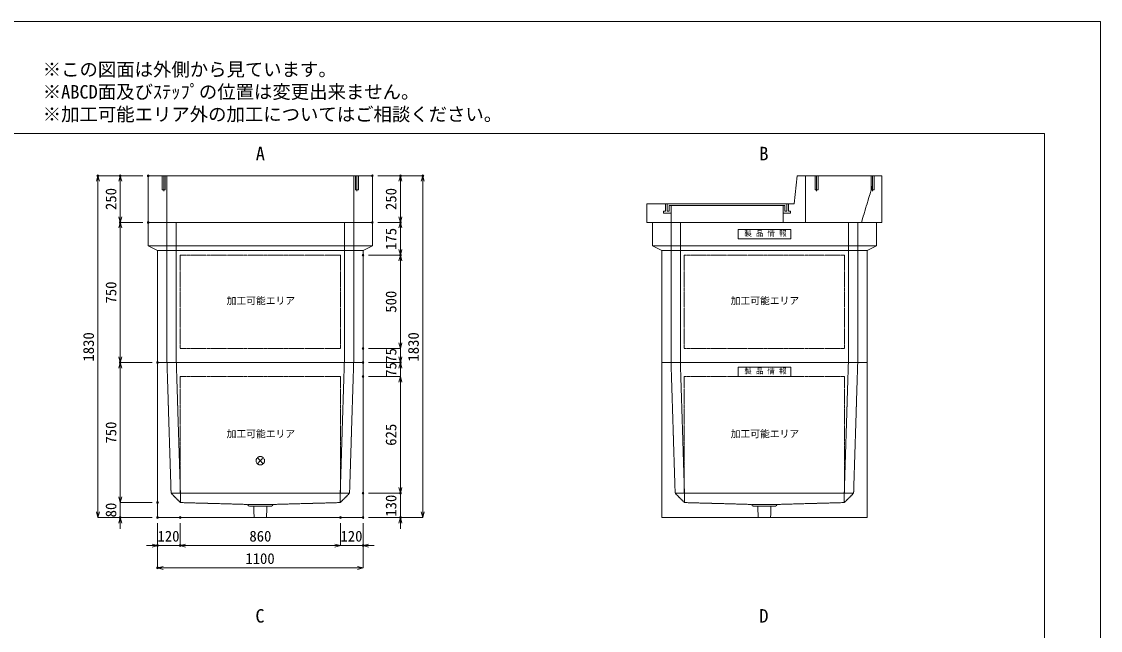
# Model space of a CAD drawing. Units: millimetres, scale not verified. Extents: x -4455 to 4455, y -3150 to 3150.
# Drawn here: x -1324 to 4455, y -109 to 3150 of the extents above; entities that cross this region are included whole.
import ezdxf
from ezdxf.enums import TextEntityAlignment as Align

# ---------------------------------------------------------------- set-up
doc = ezdxf.new("R2010")
doc.units = ezdxf.units.MM
doc.header["$LTSCALE"] = 20
doc.header["$PDMODE"] = 32
doc.header["$PDSIZE"] = 10
doc.linetypes.add('LONG_DASHED1', pattern=[7, 6, -1])
doc.linetypes.add('LONG_DOUBLE_CHAIN', pattern=[21.8, 18, -1, 0.6, -0.6, 0.6, -1])
for name, color, linetype, lineweight in [('0-0_D-TTL', 7, 'Continuous', 9), ('0-1_Defpoints', 7, 'Continuous', 9), ('0-3_D-TTL-TXT', 7, 'Continuous', 9), ('0-5_D-STR-DIM', 3, 'Continuous', 9), ('0-6_0', 7, 'Continuous', 9), ('0-7_D-STR', 7, 'Continuous', 9), ('0-9_D-STR-STR4', 134, 'LONG_DASHED1', 9), ('0-A_D-STR-STR2', 1, 'LONG_DASHED1', 9), ('0-B_D-STR-STR1', 7, 'LONG_DASHED1', 9), ('0-C_D-STR-STR5', 1, 'LONG_DOUBLE_CHAIN', 9)]:
    doc.layers.add(name, color=color, linetype=linetype, lineweight=lineweight)
doc.layers.add('0-4_D-STR-TXT', color=7, linetype='Continuous')
doc.styles.add('ＭＳ ゴシック', font='')
doc.styles.get('ＭＳ ゴシック').set_extended_font_data('MS Gothic')

# ---------------------------------------------------------------- blocks, each defined once
blk = doc.blocks.new('A$C4DE05FD1')
at = {"layer": '0-0_D-TTL', "color": 134}
for p, q in [((4000, 76000), (114800, 76000)), ((114800, 76000), (114800, 4000))]:
    blk.add_line(p, q, dxfattribs=at)
at = {"layer": '0-1_Defpoints', "color": 134}
for p, q in [((0, 84000), (118800, 84000)), ((118800, 84000), (118800, 0))]:
    blk.add_line(p, q, dxfattribs=at)
at = {"layer": '0-3_D-TTL-TXT', "style": 'ＭＳ ゴシック'}
for s, p in [('※この図面は外側から見ています。', (43260.9, 79815.7)), ('※ABCD面及びｽﾃｯﾌﾟの位置は変更出来ません。', (43260.9, 78215.7)), ('※加工可能エリア外の加工についてはご相談ください。', (43260.9, 76615.7))]:
    blk.add_text(s, height=962.2, dxfattribs=at).set_placement(p, align=Align.BOTTOM_LEFT)
blk = doc.blocks.new('_Open30')
at = {"layer": '0-6_0'}
blk.add_line((0, 0), (-20, 0), dxfattribs=at)
blk.add_lwpolyline([(-20, 5.36), (0, 0), (-20, -5.36)], dxfattribs=at)
blk = doc.blocks.new('A$C31CA379A')
at = {"layer": '0-4_D-STR-TXT', "style": 'ＭＳ ゴシック'}
for s, p in [('A', (-326.2, -2190.5)), ('B', (35638.7, -2190.5)), ('C', (-351.4, -35190.9)), ('D', (35638.7, -35190.5))]:
    blk.add_text(s, height=962.2, dxfattribs=at).set_placement(p, align=Align.BOTTOM_LEFT)
blk = doc.blocks.new('A$C737D46CD')
at = {"layer": '0-B_D-STR-STR1', "linetype": 'Continuous'}
blk.add_lwpolyline([(-2820, 0), (2820, 0), (2820, -1000), (-2820, -1000)], close=True, dxfattribs=at)
at = {"layer": '0-B_D-STR-STR1', "style": 'ＭＳ ゴシック'}
blk.add_text('製 品 情 報', height=577.3, dxfattribs=at).set_placement((-2149.7, -882.5), align=Align.BOTTOM_LEFT)
blk = doc.blocks.new('A$C6AF43266')
at = {"layer": '0-7_D-STR'}
for p, q in [((12000, 15000), (-12000, 15000)), ((-12000, 12500), (-12000, 15000)), ((12000, 12500), (12000, 15000)), ((-12000, 12500), (-11000, 12000)), ((-12000, 12500), (12000, 12500)), ((-11000, 0), (-11000, 12000)), ((11000, 12000), (-11000, 12000)), ((12000, 12500), (11000, 12000)), ((11000, 0), (11000, 12000)), ((11000, 0), (-11000, 0))]:
    blk.add_line(p, q, dxfattribs=at)
at = {"layer": '0-7_D-STR', "linetype": 'LONG_DASHED1'}
for p, q in [((-10000, 15000), (-10000, 0)), ((-9000, 15000), (-9000, 0)), ((9000, 15000), (9000, 0)), ((10000, 15000), (10000, 0))]:
    blk.add_line(p, q, dxfattribs=at)
at = {"layer": '0-C_D-STR-STR5'}
for p, q in [((8600, 11500), (8600, 1500)), ((8600, 1500), (-8600, 1500))]:
    blk.add_line(p, q, dxfattribs=at)
blk.add_lwpolyline([(8600, 11500), (-8600, 11500), (-8600, 1500)], dxfattribs=at)
at = {"layer": '0-B_D-STR-STR1'}
blk.add_blockref('A$C737D46CD', (0, 14250), dxfattribs=at)
blk = doc.blocks.new('A$C01CF2EB6')
at = {"layer": '0-7_D-STR'}
for p, q in [((12000, 15000), (-12000, 15000)), ((-12000, 12500), (-12000, 15000)), ((12000, 12500), (12000, 15000)), ((-12000, 12500), (-11000, 12000)), ((-12000, 12500), (12000, 12500)), ((-11000, 0), (-11000, 12000)), ((11000, 12000), (-11000, 12000)), ((12000, 12500), (11000, 12000)), ((11000, 0), (11000, 12000)), ((11000, 0), (-11000, 0))]:
    blk.add_line(p, q, dxfattribs=at)
at = {"layer": '0-7_D-STR', "linetype": 'LONG_DASHED1'}
for p, q in [((-10000, 15000), (-10000, 0)), ((-9000, 15000), (-9000, 0)), ((9000, 15000), (9000, 0)), ((10000, 15000), (10000, 0))]:
    blk.add_line(p, q, dxfattribs=at)
at = {"layer": '0-C_D-STR-STR5'}
for p, q in [((8600, 11500), (8600, 1500)), ((8600, 1500), (-8600, 1500))]:
    blk.add_line(p, q, dxfattribs=at)
blk.add_lwpolyline([(8600, 11500), (-8600, 11500), (-8600, 1500)], dxfattribs=at)
blk = doc.blocks.new('A$C531455C1')
at = {"layer": '0-7_D-STR'}
for p, q in [((-11000, 0), (11000, 0)), ((-11000, -16600), (-11000, 0)), ((11000, -16600), (11000, 0)), ((-11000, -16600), (11000, -16600))]:
    blk.add_line(p, q, dxfattribs=at)
at = {"layer": '0-7_D-STR', "linetype": 'LONG_DASHED1'}
for p, q in [((-10000, 0), (-9560, -14000)), ((-9000, 0), (-8560, -14000)), ((9000, 0), (8560, -14000)), ((10000, 0), (9560, -14000)), ((-8560, -15000), (-9560, -14000)), ((9560, -14000), (-9560, -14000)), ((-8560, -15000), (-8560, -14000)), ((-8560, -15000), (-1400, -15200)), ((8560, -15000), (1400, -15200)), ((8560, -15000), (9560, -14000)), ((8560, -15000), (8560, -14000)), ((-1200, -15380), (-1400, -15200)), ((1400, -15200), (-1400, -15200)), ((1200, -15380), (-1200, -15380)), ((-666, -16600), (-705, -15380)), ((666, -16600), (705, -15380)), ((1200, -15380), (1400, -15200))]:
    blk.add_line(p, q, dxfattribs=at)
at = {"layer": '0-C_D-STR-STR5'}
for p, q in [((8600, -1500), (8600, -14000)), ((8600, -14000), (-8600, -14000))]:
    blk.add_line(p, q, dxfattribs=at)
blk.add_lwpolyline([(8600, -1500), (-8600, -1500), (-8600, -14000)], dxfattribs=at)
at = {"layer": '0-B_D-STR-STR1'}
blk.add_blockref('A$C737D46CD', (0, -500), dxfattribs=at)
blk = doc.blocks.new('A$C7CE826D1')
at = {"layer": '0-7_D-STR'}
for p, q in [((-11000, 0), (11000, 0)), ((-11000, -16600), (-11000, 0)), ((11000, -16600), (11000, 0)), ((-11000, -16600), (11000, -16600))]:
    blk.add_line(p, q, dxfattribs=at)
at = {"layer": '0-7_D-STR', "linetype": 'LONG_DASHED1'}
for p, q in [((-10000, 0), (-9560, -14000)), ((-9000, 0), (-8560, -14000)), ((9000, 0), (8560, -14000)), ((10000, 0), (9560, -14000)), ((-8560, -15000), (-9560, -14000)), ((9560, -14000), (-9560, -14000)), ((-8560, -15000), (-8560, -14000)), ((-8560, -15000), (-1400, -15200)), ((8560, -15000), (1400, -15200)), ((8560, -15000), (9560, -14000)), ((8560, -15000), (8560, -14000)), ((-1200, -15380), (-1400, -15200)), ((1400, -15200), (-1400, -15200)), ((1200, -15380), (-1200, -15380)), ((-666, -16600), (-705, -15380)), ((666, -16600), (705, -15380)), ((1200, -15380), (1400, -15200))]:
    blk.add_line(p, q, dxfattribs=at)
at = {"layer": '0-C_D-STR-STR5'}
for p, q in [((8600, -1500), (-8600, -1500)), ((-8600, -1500), (-8600, -14000)), ((8600, -1500), (8600, -14000)), ((8600, -14000), (-8600, -14000))]:
    blk.add_line(p, q, dxfattribs=at)
blk = doc.blocks.new('A$C40681761')
at = {"layer": '0-7_D-STR'}
for p, q in [((-12000, 5000), (12000, 5000)), ((-12000, 5000), (-12000, 0)), ((12000, 5000), (12000, 0)), ((-12000, 0), (12000, 0))]:
    blk.add_line(p, q, dxfattribs=at)
at = {"layer": '0-7_D-STR', "linetype": 'LONG_DASHED1'}
for p, q in [((-10000, 5000), (-10000, 0)), ((10000, 5000), (10000, 0))]:
    blk.add_line(p, q, dxfattribs=at)
at = {"layer": '0-A_D-STR-STR2'}
for p, q in [((-10350, 3340), (-10350, 5000)), ((10350, 3340), (10350, 5000))]:
    blk.add_line(p, q, dxfattribs=at)
for points in [[(-10510, 5000), (-10510, 3500), (-10190, 3500), (-10190, 5000)], [(10510, 5000), (10510, 3500), (10190, 3500), (10190, 5000)]]:
    blk.add_lwpolyline(points, dxfattribs=at)
blk = doc.blocks.new('A$C466D2232')
at = {"layer": '0-7_D-STR'}
for p, q in [((3200, 2000), (3500, 5000)), ((12600, 5000), (3500, 5000)), ((12600, 0), (12600, 5000)), ((-12600, 2000), (3200, 2000)), ((-12600, 0), (-12600, 2000)), ((-12600, 0), (12600, 0))]:
    blk.add_line(p, q, dxfattribs=at)
at = {"layer": '0-7_D-STR', "linetype": 'LONG_DASHED1'}
for p, q in [((4400, 5000), (4400, 0)), ((11600, 4000), (11600, 5000)), ((11600, 4000), (10400, 0)), ((-10000, 0), (-10000, 1800)), ((2000, 1800), (2000, 0))]:
    blk.add_line(p, q, dxfattribs=at)
at = {"layer": '0-9_D-STR-STR4'}
for points in [[(-10600, 2000), (-10600, 1200), (-10800, 1200), (-10800, 1000), (-10000, 1000)], [(-10000, 1800), (-10200, 1800), (-10200, 1200), (-10400, 1200), (-10400, 2000)], [(-10000, 1800), (2000, 1800), (2200, 1800)], [(2600, 2000), (2600, 1200), (2800, 1200), (2800, 1000), (2000, 1000)], [(2200, 1800), (2200, 1200), (2400, 1200), (2400, 2000)]]:
    blk.add_lwpolyline(points, dxfattribs=at)
at = {"layer": '0-A_D-STR-STR2'}
for p, q in [((5595.6, 3340), (5595.6, 5000)), ((11600, 3340), (11600, 5000))]:
    blk.add_line(p, q, dxfattribs=at)
for points in [[(5755.6, 5000), (5755.6, 3500), (5435.6, 3500), (5435.6, 5000)], [(11760, 5000), (11760, 3500), (11440, 3500), (11440, 5000)]]:
    blk.add_lwpolyline(points, dxfattribs=at)
blk = doc.blocks.new('A$C1C640AAB')
at = {"layer": '0-C_D-STR-STR5'}
for p, q in [((-318.2, -318.2), (318.2, 318.2)), ((-318.2, 318.2), (318.2, -318.2))]:
    blk.add_line(p, q, dxfattribs=at)
blk.add_circle((0, 0), 450, dxfattribs=at)

msp = doc.modelspace()

# ---------------------------------------------------------------- linework, layer by layer
at = {"layer": '0-1_Defpoints'}
for p in [(-915, 2325), (-795, 2325), (-645, 2325), (555, 2325), (705, 2325), (825, 2325), (-795, 2075), (-645, 2075), (-645, 2075), (555, 2075), (705, 2075), (505, 1900), (705, 1900), (505, 1400), (-795, 1325), (-595, 1325), (505, 1325), (505, 1325), (705, 1325), (505, 1250), (-595, 575), (505, 625), (505, 625), (705, 625), (-795, 495), (-595, 495), (-595, 495), (-595, 495), (-475, 495), (385, 495), (505, 495), (505, 495), (705, 495), (-595, 345), (-475, 345), (505, 345), (-595, 225)]:
    msp.add_point(p, dxfattribs=at)
at = {"layer": '0-5_D-STR-DIM'}
for p, q in [((-675, 2325), (-915, 2325)), ((-675, 2325), (-795, 2325)), ((585, 2325), (705, 2325)), ((585, 2325), (825, 2325)), ((-915, 525), (-915, 2295)), ((-795, 2105), (-795, 2295)), ((705, 2105), (705, 2295)), ((825, 525), (825, 2295)), ((-675, 2075), (-795, 2075)), ((-675, 2075), (-795, 2075)), ((-795, 1355), (-795, 2045)), ((585, 2075), (705, 2075)), ((585, 2075), (705, 2075)), ((705, 1930), (705, 2045)), ((535, 1900), (705, 1900)), ((535, 1900), (705, 1900)), ((705, 1430), (705, 1870)), ((705, 1430), (705, 1460)), ((535, 1400), (705, 1400)), ((535, 1400), (705, 1400)), ((705, 1400), (705, 1325)), ((705, 1355), (705, 1385)), ((-625, 1325), (-795, 1325)), ((-625, 1325), (-795, 1325)), ((-795, 605), (-795, 1295)), ((535, 1325), (705, 1325)), ((535, 1325), (705, 1325)), ((705, 1250), (705, 1325)), ((705, 1295), (705, 1265)), ((535, 1250), (705, 1250)), ((535, 1250), (705, 1250)), ((705, 1220), (705, 1190)), ((705, 1220), (705, 655)), ((705, 655), (705, 685)), ((-795, 605), (-795, 635)), ((535, 625), (705, 625)), ((535, 625), (705, 625)), ((705, 625), (705, 495)), ((-625, 575), (-795, 575)), ((-625, 575), (-795, 575)), ((-795, 575), (-795, 495)), ((-625, 495), (-915, 495)), ((-625, 495), (-795, 495)), ((-795, 465), (-795, 435)), ((-595, 465), (-595, 225)), ((-595, 465), (-595, 345)), ((-475, 465), (-475, 345)), ((-475, 465), (-475, 345)), ((385, 465), (385, 345)), ((385, 465), (385, 345)), ((505, 465), (505, 345)), ((505, 465), (505, 225)), ((535, 495), (825, 495)), ((535, 495), (705, 495)), ((705, 465), (705, 435)), ((-625, 345), (-655, 345)), ((-475, 345), (-595, 345)), ((355, 345), (-445, 345)), ((-445, 345), (-415, 345)), ((355, 345), (325, 345)), ((385, 345), (505, 345)), ((535, 345), (565, 345)), ((475, 225), (-565, 225))]:
    msp.add_line(p, q, dxfattribs=at)

# ---------------------------------------------------------------- block references
at = {"layer": '0-0_D-TTL', "xscale": 0.075, "yscale": 0.075}
msp.add_blockref('A$C4DE05FD1', (-4455, -3150), dxfattribs=at)
at = {"layer": '0-4_D-STR-TXT', "xscale": 0.075, "yscale": 0.075}
msp.add_blockref('A$C31CA379A', (-45, 2550), dxfattribs=at)
at = {"layer": '0-5_D-STR-DIM', "xscale": 1.5, "yscale": 1.5}
for p, rotation in [((-915, 2325), 90), ((-795, 2325), 90), ((705, 2325), 90), ((825, 2325), 90), ((-795, 2075), 270), ((705, 2075), 270), ((-795, 2075), 90), ((705, 2075), 90), ((705, 1900), 270), ((705, 1900), 90), ((705, 1400), 270), ((705, 1400), 270), ((-795, 1325), 270), ((705, 1325), 270), ((-795, 1325), 90), ((705, 1325), 90), ((705, 1250), 90), ((705, 1250), 90), ((705, 625), 270), ((705, 625), 270), ((-795, 575), 270), ((-795, 575), 270), ((-915, 495), 270), ((825, 495), 270), ((-795, 495), 90), ((705, 495), 90), ((-475, 345), 180), ((-475, 345), 180), ((505, 345), 180), ((-595, 225), 180)]:
    msp.add_blockref('_Open30', p, dxfattribs=dict(at, rotation=rotation))
for p in [(-595, 345), (385, 345), (385, 345), (505, 225)]:
    msp.add_blockref('_Open30', p, dxfattribs=at)
at = {"layer": '0-7_D-STR', "xscale": 0.05, "yscale": 0.05}
for name, p in [('A$C40681761', (-45, 2075)), ('A$C466D2232', (2655, 2075)), ('A$C01CF2EB6', (-45, 1325)), ('A$C6AF43266', (2655, 1325)), ('A$C7CE826D1', (-45, 1325)), ('A$C531455C1', (2655, 1325))]:
    msp.add_blockref(name, p, dxfattribs=at)
at = {"layer": '0-C_D-STR-STR5', "xscale": 0.05, "yscale": 0.05}
msp.add_blockref('A$C1C640AAB', (-45, 799), dxfattribs=at)

# ---------------------------------------------------------------- texts
at = {"layer": '0-5_D-STR-DIM', "style": 'ＭＳ ゴシック'}
for s, p in [('250', (-798.89, 2141.19)), ('250', (701.11, 2141.19)), ('175', (701.11, 1927.48)), ('750', (-798.89, 1640.59)), ('500', (701.11, 1591.34)), ('1830', (-918.89, 1329.7)), ('1830', (821.11, 1329.7)), ('75', (701.11, 1323.37)), ('75', (701.11, 1248.37)), ('750', (-798.89, 890.59)), ('625', (701.11, 879.16)), ('130', (701.11, 499.2)), ('80', (-798.9, 495.85))]:
    msp.add_text(s, height=57.77, rotation=90, dxfattribs=at).set_placement(p, align=Align.BOTTOM_LEFT)
for s, p in [('120', (-595.8, 348.89)), ('860', (-103.66, 348.9)), ('120', (384.2, 348.89)), ('1100', (-125.3, 228.89))]:
    msp.add_text(s, height=57.77, dxfattribs=at).set_placement(p, align=Align.BOTTOM_LEFT)
at = {"layer": '0-C_D-STR-STR5', "style": 'ＭＳ ゴシック'}
for p in [(-225.47, 1624.72), (2474.53, 1624.72), (-225.47, 912.22), (2474.53, 912.22)]:
    msp.add_text('加工可能エリア', height=38.42, dxfattribs=at).set_placement(p, align=Align.BOTTOM_LEFT)

doc.saveas('drawing.dxf')
